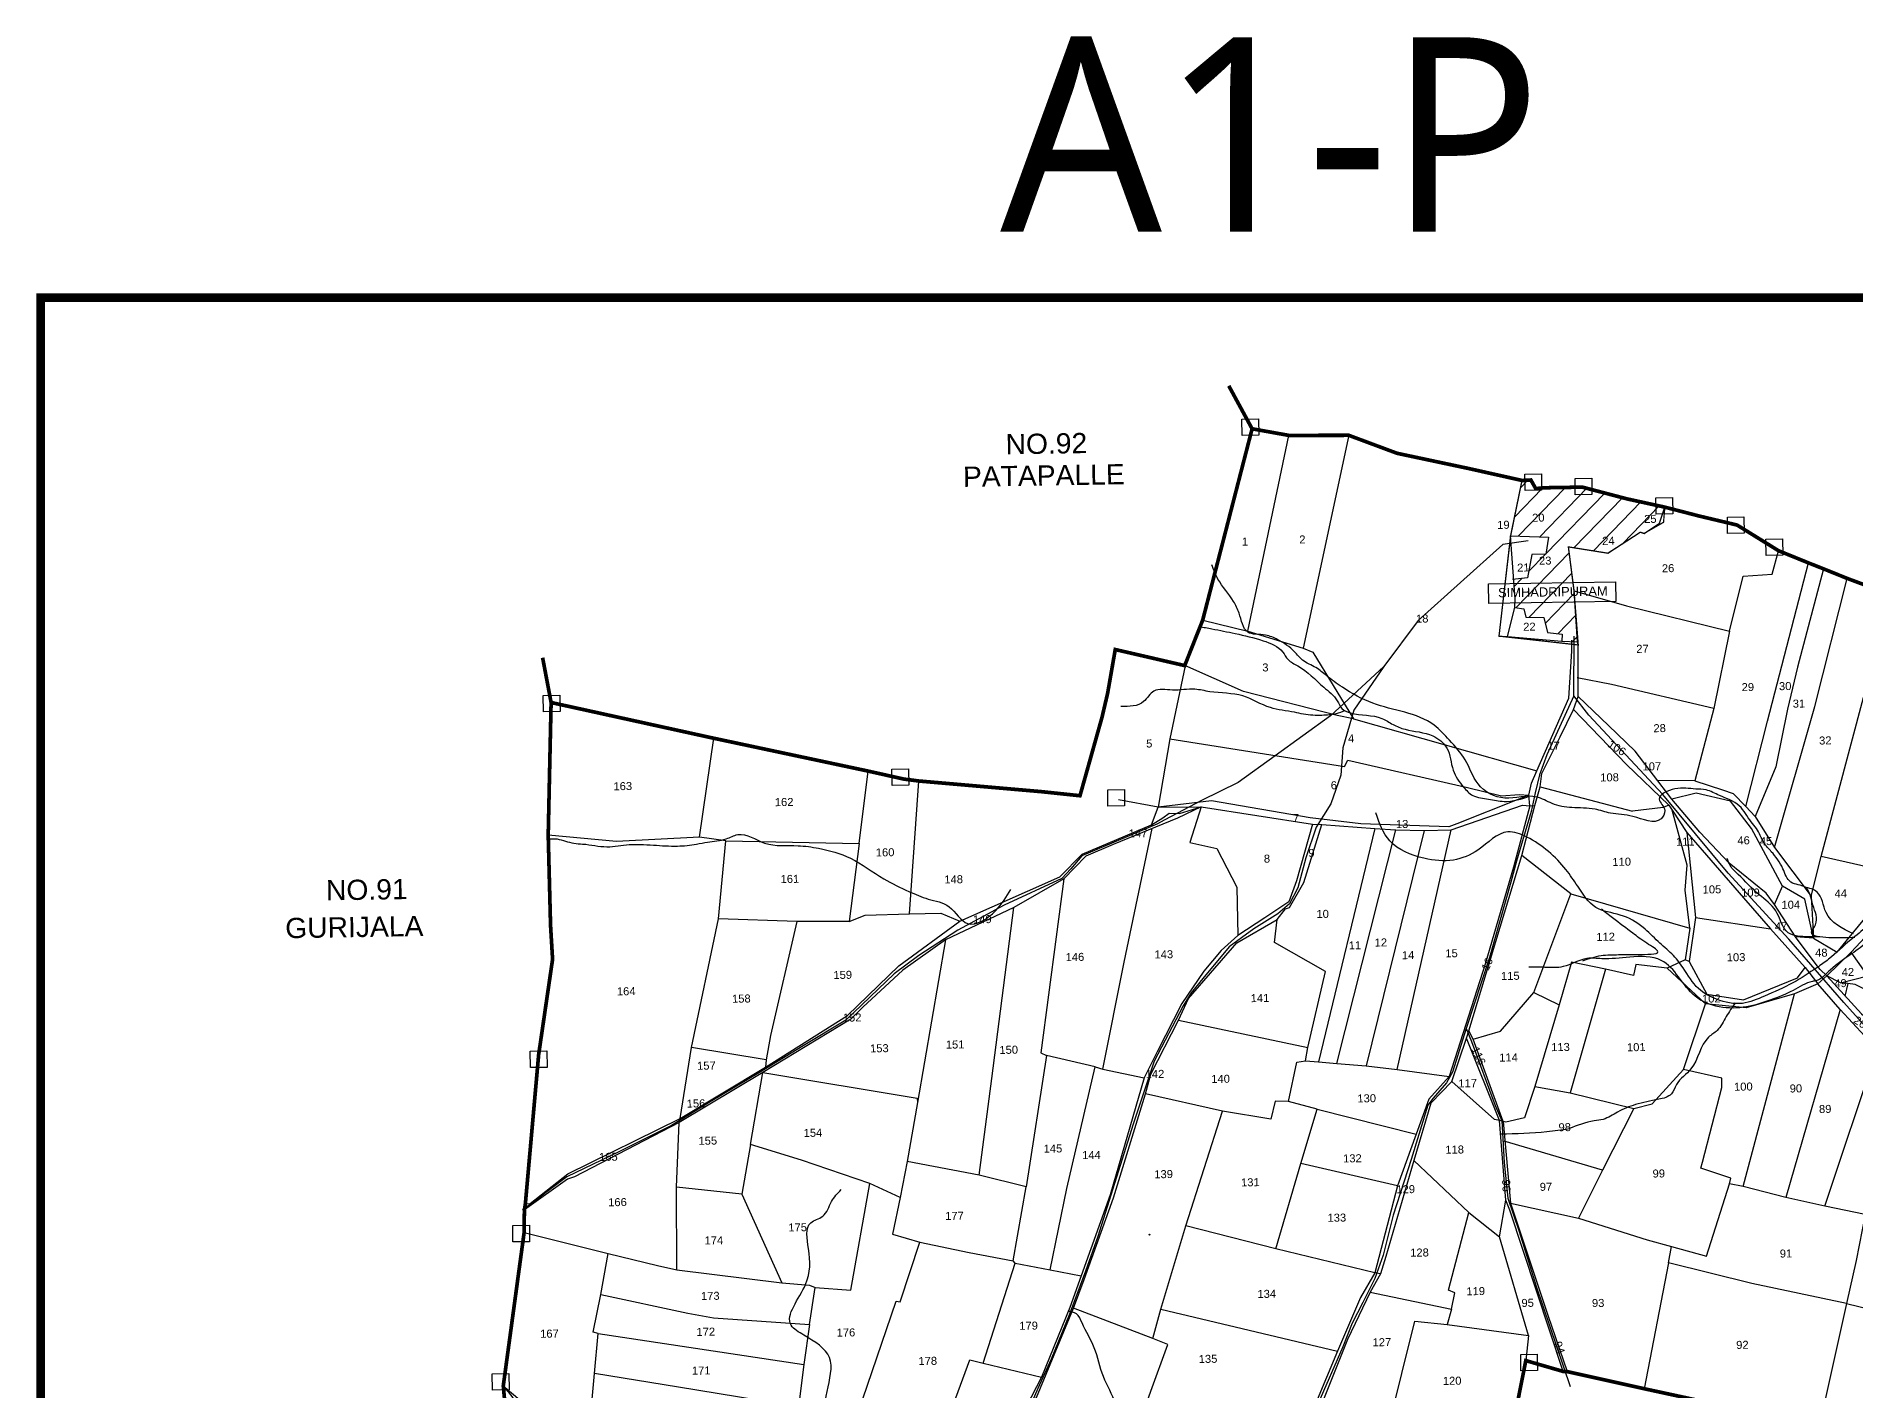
# Model space of a CAD drawing. Header units: inches. Extents: x 188249 to 217206, y 1614560 to 1620670.
# Drawn here: x 188249 to 191204, y 1617718 to 1619918 of the extents above; entities that cross this region are included whole.
import ezdxf
from ezdxf.enums import TextEntityAlignment as Align

# ---------------------------------------------------------------- set-up
doc = ezdxf.new("R2010")
doc.units = ezdxf.units.IN
doc.header["$LTSCALE"] = 15
doc.header["$MEASUREMENT"] = 0
for name, color, linetype in [('BOUNDRY STONES', 240, 'Continuous'), ('CADAS', 1, 'Continuous'), ('PAPER SIZE', 5, 'Continuous'), ('PLOTS', 7, 'Continuous'), ('PLOTS NO', 7, 'Continuous'), ('ROADS', 1, 'Continuous'), ('STREAMS', 4, 'Continuous'), ('TEXT', 1, 'Continuous'), ('VILLAGE BOUNDRY', 5, 'Continuous')]:
    doc.layers.add(name, color=color, linetype=linetype)
doc.styles.get("Standard").update_dxf_attribs({"font": 'arial.ttf'})
doc.styles.add('TMS', font='trebuc.ttf')

# ---------------------------------------------------------------- blocks, each defined once
blk = doc.blocks.new('AQUEDUCT')
blk.add_circle((0, 0), 0.938)

msp = doc.modelspace()

# ---------------------------------------------------------------- hatches: boundary and pattern name
at = {"layer": 'PLOTS'}
h = msp.add_hatch(dxfattribs=at)
h.set_pattern_fill('ANSI31', color=40, scale=8.212801, angle=0.9469)
h.set_pattern_definition([(45.946856, (102889.22, 1532776.922), (-18.740438, 18.1310535), [])])
h.paths.add_polyline_path([(190704.9, 1619103.9), (190700.7, 1619076.5), (190677.7, 1619076.1), (190671, 1619038), (190648.6, 1619035.5), (190650.8, 1619004), (190650.1, 1618990.1), (190664.9, 1618987.5), (190668.1, 1618974.2), (190697.5, 1618973.4), (190703.3, 1618949.5), (190727.3, 1618946.4), (190726.6, 1618935.2), (190752.4, 1618934.2), (190746.6, 1619017.1), (190737.4, 1619088.3), (190801.4, 1619078.1), (190854.2, 1619112.2), (190860.3, 1619110.2), (190885.2, 1619127.1), (190894, 1619152.9), (190832.7, 1619166.3), (190760.1, 1619185.4), (190684.3, 1619183), (190676.4, 1619197), (190661.9, 1619196.3), (190643.4, 1619106.4)])
h.paths.add_polyline_path([(190853.7, 1619120.8), (190887.6, 1619121.4), (190887.2, 1619146.5), (190853.3, 1619146)], flags=24)
h.paths.add_polyline_path([(190785.6, 1619085.7), (190819.4, 1619086.2), (190819, 1619111), (190785.2, 1619110.4)], flags=24)
h.paths.add_polyline_path([(190682.9, 1619053), (190716.9, 1619053.6), (190716.4, 1619078.7), (190682.5, 1619078.2)], flags=24)
h.paths.add_polyline_path([(190647.6, 1619042.2), (190681.3, 1619042.7), (190680.9, 1619067.5), (190647.2, 1619066.9)], flags=25)
h.paths.add_polyline_path([(190671.8, 1619122.8), (190705.7, 1619123.4), (190705.3, 1619148.5), (190671.4, 1619147.9)], flags=24)

# ---------------------------------------------------------------- linework, layer by layer
at = {"layer": 'BOUNDRY STONES'}
for points in [[(190206.9, 1619295.8), (190233.9, 1619296.3), (190234.4, 1619269.7), (190207.3, 1619269.3)], [(190666.4, 1619206.5), (190693.5, 1619206.9), (190693.9, 1619180.4), (190666.9, 1619180)], [(190748.2, 1619199.4), (190775.2, 1619199.8), (190775.6, 1619173.3), (190748.6, 1619172.9)], [(190879.6, 1619168.2), (190906.6, 1619168.7), (190907, 1619142.2), (190880, 1619141.7)], [(190995.6, 1619136.5), (191022.6, 1619136.9), (191023, 1619110.4), (190996, 1619110)], [(191058.2, 1619101), (191085.2, 1619101.4), (191085.6, 1619074.9), (191058.6, 1619074.5)], [(189072, 1618846.9), (189099, 1618847.4), (189099.4, 1618820.8), (189072.4, 1618820.4)], [(189638.5, 1618727.2), (189665.5, 1618727.7), (189665.9, 1618701.1), (189638.9, 1618700.7)], [(189989.1, 1618693.5), (190016.1, 1618694), (190016.5, 1618667.5), (189989.5, 1618667)], [(189051.1, 1618268.9), (189078.2, 1618269.4), (189078.6, 1618242.8), (189051.6, 1618242.4)], [(189022.5, 1617985.7), (189049.6, 1617986.2), (189050, 1617959.6), (189023, 1617959.2)], [(190659.9, 1617776.2), (190686.9, 1617776.6), (190687.3, 1617750.1), (190660.3, 1617749.7)], [(188989.4, 1617744.8), (189016.4, 1617745.3), (189016.9, 1617718.8), (188989.9, 1617718.3)]]:
    msp.add_lwpolyline(points, close=True, dxfattribs=at)
at = {"layer": 'PAPER SIZE', "color": 5, "const_width": 14.1}
msp.add_lwpolyline([(188255.8, 1619493.4), (192765.4, 1619493.4), (192765.4, 1614742.7), (188255.8, 1614742.7)], close=True, dxfattribs=at)
at = {"layer": 'PLOTS'}
for points in [[(190216.7, 1618951.2), (190283.1, 1619269.5)], [(190380.6, 1619269.6), (190306.4, 1618924)], [(190661.9, 1619196.3), (190643.4, 1619106.4), (190624.6, 1618943.4), (190638.5, 1618943), (190726.6, 1618935.2), (190752.4, 1618934.2)], [(190071, 1618665.3), (190140.7, 1618666.1), (190321.8, 1618638.1), (190336.9, 1618637.4), (190422.9, 1618630.9), (190456.8, 1618628.9), (190503.3, 1618627.6), (190547.1, 1618628.8), (190662.6, 1618668.9), (190674.6, 1618667.5), (190682.7, 1618668.1), (190691.5, 1618698.4), (190694.4, 1618720.3), (190723.8, 1618779.9), (190745.6, 1618824.2), (190753.1, 1618845.2), (190753.4, 1618929), (190752.4, 1618934.2), (190746.6, 1619017.1), (190737.4, 1619088.3), (190801.4, 1619078.1), (190854.2, 1619112.2), (190860.3, 1619110.2), (190885.2, 1619127.1), (190894, 1619152.9)], [(190650.1, 1618990.1), (190650.8, 1619004), (190643.4, 1619106.4), (190704.9, 1619103.9), (190700.7, 1619076.5), (190677.7, 1619076.1), (190671, 1619038), (190646.3, 1619035.3)], [(190746.6, 1619017.1), (190831.6, 1618992.8), (190999, 1618951.5), (191021.4, 1619041), (191068.2, 1619043.9), (191078.7, 1619082.1)], [(191025.8, 1618666.5), (191060.8, 1618805.1), (191127.4, 1619062.3)], [(191151.5, 1619052.8), (191109.7, 1618892.7), (191093.2, 1618824.6), (191074.5, 1618731.2), (191040.6, 1618650.4)], [(191072.4, 1618600.1), (191137.5, 1618828.8), (191190.3, 1619037.1)], [(190638.5, 1618943), (190650.1, 1618990.1), (190664.9, 1618987.5), (190668.1, 1618974.2), (190697.5, 1618973.4), (190703.3, 1618949.5), (190727.3, 1618946.4), (190726.6, 1618935.2)], [(190942.9, 1618708.1), (190987.5, 1618693.5), (191004.8, 1618687.7), (191025.8, 1618666.5), (191040.6, 1618650.4), (191072.4, 1618600.1), (191131.6, 1618520.8), (191135.5, 1618452.8), (191173.7, 1618430), (191198.5, 1618459.6), (191275.8, 1618553.4), (191265, 1618558.8), (191148.1, 1618585.1), (191174.4, 1618685.2), (191261.2, 1619010.7)], [(190143.3, 1618969.3), (190216.7, 1618951.2), (190306.4, 1618924), (190322.4, 1618917.4), (190388.2, 1618808.9), (190361.5, 1618814.3), (190209.4, 1618853.5), (190114.1, 1618895.5), (190114.1, 1618895.5), (190114.1, 1618895.5)], [(190388.2, 1618808.9), (190686, 1618724.3), (190737.9, 1618842.7), (190742.9, 1618918.8), (190742.8, 1618936.7)], [(190999, 1618951.5), (190973.5, 1618825.6), (190942.9, 1618708.1), (190882.1, 1618709)], [(190115.1, 1618895.1), (190090.2, 1618776.6), (190071, 1618665.3), (190006.8, 1618677.4)], [(190973.5, 1618825.6), (190807.2, 1618864.7), (190751.7, 1618875.4)], [(191196.7, 1618430), (191156.9, 1618391.3), (191146.2, 1618402), (191139.7, 1618409.7), (191106, 1618454.6), (191071.9, 1618507.6), (191058.8, 1618525.9), (191018.6, 1618558.2), (190998.5, 1618574.7), (190951, 1618625), (190905.2, 1618678.3), (190845.6, 1618756.4), (190802.4, 1618798.2), (190753.1, 1618845.2)], [(190745.6, 1618824.2), (190831.8, 1618734.8), (190900.4, 1618668.8), (190905.9, 1618660.6), (190929.8, 1618624.2), (191022, 1618518.3), (191065.4, 1618467.7), (191121.7, 1618405), (191142.7, 1618378.3), (191156.9, 1618391.3), (191213.6, 1618329.8), (191249.9, 1618299.1), (191261.3, 1618323.9), (191230.4, 1618364.1), (191203.4, 1618377.5), (191191, 1618378.9), (191179.1, 1618380.1), (191156.9, 1618391.3)], [(189326.2, 1618616.5), (189349.3, 1618777.4)], [(190090.2, 1618776.6), (190373.8, 1618731.8), (190379.1, 1618741.7), (190573.3, 1618697.2), (190628.9, 1618684), (190657.3, 1618686.1), (190672.9, 1618685.2), (190677.4, 1618704.3), (190686, 1618724.3)], [(189368.8, 1618610.7), (189585.5, 1618606.4), (189599.9, 1618724.1)], [(189667, 1618492.2), (189682.3, 1618708)], [(190691.5, 1618698.4), (190841.6, 1618659.2)], [(190140.7, 1618666.1), (190102.6, 1618647.8), (189998, 1618605), (189953.4, 1618585.9), (189918, 1618549.1), (189836.8, 1618502.3), (189725.8, 1618449.7), (189656.4, 1618400.7), (189591.2, 1618340.5), (189571.7, 1618321.2), (189429, 1618234.5), (189292.9, 1618153.3), (189122.8, 1618065.2), (189111.3, 1618061.1), (189041.5, 1618011.2)], [(189043.1, 1618021.2), (189050.9, 1618021.5), (189112.3, 1618069.7), (189294.4, 1618159.5), (189433, 1618243), (189566.4, 1618327.2), (189649.8, 1618407.9), (189748.7, 1618480.4), (189911.3, 1618552.4), (189947.7, 1618589), (190060.4, 1618636.9), (190071, 1618665.3)], [(190060.4, 1618636.9), (190078.6, 1618648.2), (190088.6, 1618655.7), (190105.8, 1618655.3), (190140.7, 1618666.1)], [(190674.6, 1618667.5), (190672.9, 1618685.2), (190654.4, 1618677.3), (190556.3, 1618638.4), (190542.9, 1618633.7), (190400.4, 1618638.3), (190317.9, 1618648), (190157.6, 1618675.7), (190071, 1618665.3)], [(190140.7, 1618666.1), (190122.6, 1618608.1), (190166.2, 1618598.5), (190198.8, 1618535.4), (190200.3, 1618456.8)], [(190674.6, 1618667.5), (190648.2, 1618568.2), (190602.1, 1618410.4), (190543.8, 1618227.9), (190510.9, 1618191.1), (190490, 1618134.3), (190459.8, 1618050.3), (190422.9, 1617909.2), (190399.9, 1617868.8), (190362.3, 1617781.8), (190311.5, 1617659.8), (190268.5, 1617500.4), (190205.9, 1617274.1)], [(190672.4, 1617806.9), (190625.2, 1617967.3), (190635.9, 1618027.2), (190625.7, 1618156.5), (190572.1, 1618290.1), (190575.4, 1618302.2), (190661.7, 1618587.1), (190682.7, 1618668.1)], [(190741.4, 1618524.5), (190934.5, 1618468.9), (190926.8, 1618530.5), (190930.1, 1618571.4), (190905.9, 1618660.6)], [(190900.4, 1618668.8), (190891.3, 1618665.2), (190841.6, 1618659.2)], [(191071.9, 1618507.6), (191085, 1618537.3), (191035, 1618631.1), (191000.6, 1618675.3), (190944.9, 1618688.3), (190905.2, 1618678.3)], [(190321.8, 1618638.1), (190295.5, 1618545.7), (190283.1, 1618511.7), (190244.2, 1618485.7), (190200.3, 1618456.8), (190173.1, 1618432.6), (190145.1, 1618399.2), (190109.7, 1618346.8), (190069.3, 1618268.1), (190048.1, 1618226), (189993.2, 1618035.5), (189945.7, 1617903.9), (189927.4, 1617852.7), (189881.5, 1617739.3), (189856.8, 1617691.5)], [(189981, 1618240.1), (190015.8, 1618413.8), (190061.1, 1618630.7)], [(190548, 1618220), (190513.8, 1618184.5), (190486.2, 1618091.3), (190440.9, 1617935.3), (190432.2, 1617907.4), (190422.9, 1617909.2), (190261.9, 1617947.7), (190115.8, 1617985.5), (190175.5, 1618171.5), (190050.4, 1618199.9), (190059, 1618231.8), (190104.2, 1618319.3), (190120.5, 1618354.9), (190198.6, 1618445.2), (190264.2, 1618483.1), (190278.1, 1618500.4), (190284.3, 1618502.3), (190307.5, 1618543), (190336.9, 1618637.4)], [(190422.9, 1618630.9), (190331.7, 1618252)], [(189289.3, 1617913.7), (189288.5, 1618048.3), (189292.9, 1618153.3), (189294.4, 1618159.5), (189312.7, 1618275.1), (189356.9, 1618483.9), (189368.8, 1618610.7), (189326.2, 1618616.5), (189191.3, 1618609.7), (189080.2, 1618620.2)], [(189585.5, 1618606.4), (189568.9, 1618479.5), (189484, 1618479.9), (189356.9, 1618483.9)], [(190361.3, 1618248.9), (190456.8, 1618628.9)], [(190503.3, 1618627.6), (190409.1, 1618245)], [(190459.1, 1618239.1), (190547.1, 1618628.8)], [(190929.8, 1618624.2), (190943.6, 1618486.2), (190933.8, 1618414.7), (190927, 1618417.5), (190898, 1618403.8)], [(190681.1, 1618364.3), (190741.4, 1618524.5), (190661.7, 1618587.1)], [(191131.6, 1618520.8), (191148.1, 1618585.1)], [(189918, 1618549.1), (189880.5, 1618266.4), (189889.5, 1618261.8), (189856.7, 1618048.5)], [(191275.4, 1618318.3), (191196.7, 1618430), (191301, 1618542)], [(191135.5, 1618452.8), (191121.2, 1618516), (191085, 1618537.3)], [(189568.9, 1618479.5), (189594.8, 1618489.9), (189667, 1618492.2), (189718, 1618493.4), (189748.7, 1618480.4)], [(189780.5, 1618067.6), (189800.7, 1618224.9), (189836.8, 1618502.3)], [(190282.7, 1618187.4), (190296.1, 1618251.2), (190310.4, 1618253.2), (190314, 1618275.3), (190342.7, 1618398.4), (190260, 1618445.9), (190264.2, 1618483.1)], [(190943.6, 1618486.2), (191065.4, 1618467.7)], [(189484, 1618479.9), (189441.5, 1618294.8), (189434.5, 1618254.8), (189433, 1618243)], [(190934.5, 1618468.9), (190927, 1618417.5)], [(191135.5, 1618452.8), (191106, 1618454.6)], [(189725.8, 1618449.7), (189679.8, 1618185.9)], [(191238.8, 1618271.6), (191179, 1618336.7), (191142.7, 1618378.3), (191104.6, 1618362.3), (191026.1, 1618339.3), (190992.8, 1618342.6), (190959.9, 1618346), (190898, 1618403.8), (190846.8, 1618409.9), (190842.9, 1618392), (190797.8, 1618402.5), (190742.3, 1618413.6), (190722.2, 1618344.1), (190682.6, 1618211.6), (190666, 1618160.8), (190636, 1618154), (190631.4, 1618154.9), (190582.8, 1618288.5), (190575.4, 1618302.2)], [(190797.8, 1618402.5), (190740.2, 1618201.6)], [(190933.8, 1618414.7), (190962.5, 1618361.9), (191021.9, 1618352.6), (191109.3, 1618388.2), (191121.7, 1618405)], [(190582.8, 1618288.5), (190627.2, 1618301.7), (190681.1, 1618364.3), (190722.2, 1618344.1)], [(191179.1, 1618380.1), (191223.6, 1618391.5)], [(191191, 1618378.9), (191186.4, 1618358.7)], [(190643.3, 1618022.1), (190753.8, 1617997.6), (190865.3, 1617962.4), (190904.9, 1617951.9), (190961.7, 1617935.8), (190998.9, 1618053.3), (191001.1, 1618063), (190952.4, 1618078.9), (190955.4, 1618088.5), (190986.8, 1618209.8), (190986.6, 1618225.2), (190924.6, 1618239.1), (190959.9, 1618346)], [(191021.1, 1618049.2), (191104.6, 1618362.3)], [(191179, 1618336.7), (191090.8, 1618031.2)], [(190104.2, 1618319.3), (190314, 1618275.3)], [(190631.4, 1618154.9), (190625.7, 1618156.5), (190617.2, 1618158.1), (190548, 1618220), (190572.1, 1618290.1)], [(191154, 1618017.4), (191238.8, 1618271.6), (191249.9, 1618299.1)], [(189434.5, 1618254.8), (189312.7, 1618275.1)], [(189895.4, 1617913.9), (189922.8, 1618045.8), (189968.4, 1618243.7), (189889.5, 1618261.8)], [(190310.4, 1618253.2), (190331.7, 1618252), (190361.3, 1618248.9), (190409.1, 1618245), (190459.1, 1618239.1), (190543.8, 1618227.9)], [(189041.1, 1617974.6), (189177.6, 1617940.5), (189257.8, 1617921), (189289.3, 1617913.7), (189459.5, 1617892.8), (189504.4, 1617889.2), (189514.1, 1617885.3), (189571.8, 1617880.6), (189602.8, 1618054.3), (189491.4, 1618091.8), (189408.6, 1618117.7), (189429, 1618234.5), (189679.7, 1618192.8), (189679.8, 1618185.9), (189663.1, 1618090.1), (189651.7, 1618031.6), (189602.8, 1618054.3)], [(189968.4, 1618243.7), (189981, 1618240.1), (190048.1, 1618226)], [(190682.6, 1618211.6), (190740.2, 1618201.6), (190843.9, 1618175.8), (190873.5, 1618183.4), (190924.6, 1618239.1)], [(189555.8, 1617204.6), (189660.4, 1617193.2), (189722, 1617264.9), (189799.4, 1617293), (189821.1, 1617394.5), (189803, 1617445.9), (189798.8, 1617579.5), (189809.3, 1617594.2), (189849.6, 1617671.9), (189858.4, 1617684.2), (189873.3, 1617706.4), (189933.5, 1617851.4), (189950.9, 1617898.4), (189998.2, 1618030.7), (190050.4, 1618199.9)], [(190261.9, 1617947.7), (190302.9, 1618086.7), (190329.2, 1618174.7), (190282.7, 1618187.4), (190261, 1618187.8), (190254.2, 1618158.5), (190175.5, 1618171.5)], [(190329.2, 1618174.7), (190490, 1618134.3)], [(190843.9, 1618175.8), (190792.6, 1618075.6), (190753.8, 1617997.6)], [(190631.4, 1618154.9), (190643.3, 1618022.1), (190703.9, 1617840.3), (190735.1, 1617748.6)], [(189408.6, 1618117.7), (189394.5, 1618037), (189459.5, 1617892.8)], [(190792.6, 1618075.6), (190633.1, 1618123.1)], [(189651.7, 1618031.6), (189639.7, 1617971.8), (189684.1, 1617958.9), (189764.2, 1617942.1), (189835.6, 1617928.3), (189856.7, 1618048.5), (189780.5, 1618067.6), (189663.1, 1618090.1)], [(190459.8, 1618050.3), (190302.9, 1618086.7)], [(190547.5, 1617850.2), (190552.7, 1617876.3), (190542.6, 1617881), (190575.9, 1618007.2), (190486.2, 1618091.3)], [(189394.5, 1618037), (189288.5, 1618048.3)], [(191219.5, 1618003.5), (191154, 1618017.4), (191090.8, 1618031.2), (191021.1, 1618049.2), (190998.9, 1618053.3)], [(190728.8, 1617748.8), (190642, 1618011), (190635.9, 1618027.2)], [(191550.2, 1617905.5), (191391.6, 1617953.2), (191395.6, 1617986.2), (191328.7, 1618003.9), (191244.6, 1618016.5), (191219.5, 1618003.5), (191205, 1617929), (191189, 1617859), (191144.7, 1617659.3)], [(190062.2, 1617802.5), (190075.5, 1617850.2), (190115.8, 1617985.5)], [(190575.9, 1618007.2), (190625.2, 1617967.3)], [(189560, 1617612), (189645.6, 1617863.2), (189652, 1617861.6), (189684.1, 1617958.9)], [(191189, 1617859), (191035.4, 1617891.6), (190899.8, 1617925.1), (190904.9, 1617951.9)], [(189061.4, 1617679.7), (189149.3, 1617679.8), (189155.4, 1617745.5), (189161.5, 1617810.4), (189153.3, 1617812.7), (189165.7, 1617873.9), (189177.6, 1617940.5)], [(189786.6, 1617762.2), (189838.8, 1617924.7), (189835.6, 1617928.3)], [(189838.8, 1617924.7), (189895.4, 1617913.9), (189945.7, 1617903.9)], [(190899.8, 1617925.1), (190860.5, 1617720.7)], [(190432.2, 1617907.4), (190415.3, 1617877.7), (190378.5, 1617800.6), (190321, 1617657.3), (190259, 1617443.9), (190208.7, 1617256.7), (190182.2, 1617141.6)], [(189165.7, 1617873.9), (189306.9, 1617843.6), (189348.5, 1617835.7), (189504.7, 1617825.3), (189514.1, 1617885.3)], [(190415.3, 1617877.7), (190547.5, 1617850.2), (190540.2, 1617825.2)], [(190022.8, 1617614.1), (190059.3, 1617716.9), (190086.5, 1617792.6), (190062.2, 1617802.5), (189933.5, 1617851.4)], [(190075.5, 1617850.2), (190362.3, 1617781.8)], [(191189, 1617859), (191324.8, 1617826), (191488.3, 1617786)], [(189504.7, 1617825.3), (189495.2, 1617760.2), (189486.7, 1617691.5), (189292.1, 1617723.2), (189155.4, 1617745.5)], [(189161.5, 1617810.4), (189495.2, 1617760.2)], [(190445.5, 1617660.3), (190487.8, 1617830.2), (190540.2, 1617825.2), (190672.4, 1617806.9), (190668.2, 1617766.4)], [(189695.4, 1617605.6), (189742.5, 1617706), (189765, 1617767.7), (189786.6, 1617762.2), (189881.5, 1617739.3)], [(189007.2, 1617725.3), (189061.4, 1617679.7), (189152.6, 1617596.9), (189154.9, 1617590.8), (189248.9, 1617551.7), (189288.6, 1617505.3), (189337.5, 1617442.2), (189391.6, 1617382.8), (189435.7, 1617342), (189498.5, 1617314.2), (189526.1, 1617280.5), (189554.6, 1617212.4)]]:
    msp.add_lwpolyline(points, dxfattribs=at)
at = {"layer": 'PLOTS', "color": 40, "const_width": 2.05}
msp.add_lwpolyline([(190661.9, 1619196.3), (190643.4, 1619106.4), (190624.6, 1618943.4), (190753.4, 1618929), (190746.6, 1619017.1), (190737.4, 1619088.3), (190801.4, 1619078.1), (190854.2, 1619112.2), (190860.3, 1619110.2), (190891.9, 1619128.3), (190894, 1619152.9), (190760.1, 1619185.4), (190684.3, 1619183), (190676.4, 1619197), (190661.9, 1619196.3)], dxfattribs=at)
at = {"layer": 'PLOTS', "color": 40}
msp.add_lwpolyline([(190607.6, 1619028.1), (190814, 1619031.5), (190814.5, 1618999.7), (190608.2, 1618996.3)], close=True, dxfattribs=at)
at = {"layer": 'ROADS'}
for points in [[(190672, 1619098), (190630.7, 1619092.3), (190493.4, 1618968.9), (190437.3, 1618893.8), (190350.7, 1618814), (190261.2, 1618749.1), (190200.8, 1618705.3), (190141.5, 1618676.4), (190082, 1618644.9), (190068.9, 1618638.1), (189947, 1618586.4), (189928.9, 1618565.3), (189914.7, 1618549.8), (189821.1, 1618506.4), (189745.5, 1618465.9), (189682.1, 1618424.4), (189642.4, 1618394.8), (189563.9, 1618319.7), (189494.3, 1618277.6), (189423.6, 1618234.3), (189343.4, 1618186.9), (189280.7, 1618148.6), (189194.9, 1618105.6), (189110.6, 1618064.8), (189038.4, 1618011)], [(191801.3, 1617578.9), (191593.3, 1617868.1), (191420.3, 1618082.4), (191324.8, 1618192), (191185, 1618347.9), (191095.2, 1618451.1), (190996.8, 1618558.2), (190891, 1618686), (190770.5, 1618815.1), (190746.2, 1618846.5), (190746.8, 1618943.3)], [(190437.3, 1618893.8), (190389, 1618823.3), (190371, 1618762), (190367.9, 1618717.4), (190351.6, 1618670.7), (190327.7, 1618633), (190311, 1618583.1), (190297.9, 1618534.4), (190284.2, 1618508.2), (190265.3, 1618492), (190226.6, 1618468.1), (190186.3, 1618438.4), (190143.5, 1618387.1), (190124.7, 1618364.1), (190111.5, 1618342.6), (190064.6, 1618252.8), (190030.4, 1618150.6), (189972.9, 1617968.1), (189953.2, 1617911.9), (189926.9, 1617842), (189897.4, 1617768.5), (189875.4, 1617721.1), (189866.3, 1617699.9)], [(190746.2, 1618846.5), (190702.4, 1618750.5), (190690.6, 1618717.8), (190683.6, 1618688.7), (190677.1, 1618658.3), (190653.1, 1618577.7), (190644, 1618543.4), (190609.3, 1618421.3), (190571.1, 1618306.1), (190579.7, 1618284.9), (190618.4, 1618180.6), (190629.3, 1618156), (190633.2, 1618088.3), (190639, 1618030.3), (190657.2, 1617976.3), (190685.2, 1617887.1), (190740.2, 1617724.1)], [(190571.1, 1618306.1), (190549.1, 1618234.9), (190539.3, 1618217.5), (190517.6, 1618192.7), (190509.3, 1618181.6), (190481.7, 1618093.1), (190452.6, 1618002.9), (190436.5, 1617937.9), (190423.1, 1617899.8), (190403.6, 1617860.9), (190386.1, 1617827), (190370.8, 1617788.6), (190330.4, 1617695.6), (190312.8, 1617649.4), (190287.5, 1617558.1), (190244.4, 1617402.2), (190205.1, 1617252.1), (190180.5, 1617141.6)]]:
    msp.add_lwpolyline(points, dxfattribs=at)
at = {"layer": 'STREAMS'}
for points in [[(191202.8, 1618453.9), (191160.6, 1618453.4), (191132.3, 1618462.4), (191138.7, 1618474.6), (191134.5, 1618506.8), (191122.1, 1618535.4), (191098.9, 1618543.7), (191085.7, 1618565.5), (191067, 1618593.1), (191055.1, 1618607.5), (191042.9, 1618631), (191034.4, 1618641.6), (191015, 1618667.8), (190982.7, 1618684.5), (190961.2, 1618693.4), (190944.2, 1618695), (190910.5, 1618695.2), (190885, 1618678.5), (190893.8, 1618660), (190887.8, 1618646.6), (190842.2, 1618650.4), (190805.7, 1618655.8), (190780.6, 1618662.2), (190743, 1618664.7), (190710.8, 1618671.5), (190685.9, 1618682), (190633.9, 1618680.2), (190590.6, 1618703.2), (190569.8, 1618742.2), (190544, 1618774.3), (190519.1, 1618798.6), (190419.5, 1618834.4), (190370.2, 1618860.4), (190344.2, 1618879.3), (190327.3, 1618892.2), (190305.4, 1618904.3), (190292.4, 1618918), (190265.2, 1618937.5), (190245.3, 1618945), (190216.5, 1618949.9), (190202.4, 1618980.7), (190193.6, 1618999.6), (190168.1, 1619036.1), (190158.4, 1619059.2)], [(190137.8, 1618959), (190158.3, 1618955.2), (190196.1, 1618947.6), (190241.5, 1618935.9), (190273.4, 1618917.5), (190281.9, 1618905.5), (190297.9, 1618895.1), (190339.9, 1618860.5), (190362, 1618838.3), (190369.6, 1618825.6), (190383.4, 1618818.5), (190434.5, 1618809.6), (190452.5, 1618799.8), (190472.1, 1618792), (190517, 1618781.4), (190539.9, 1618761.6), (190550.2, 1618725.5), (190567, 1618698.2), (190582, 1618684.5), (190607.8, 1618678.7), (190632.8, 1618674.8), (190675.4, 1618683.7)], [(190374.3, 1618822.2), (190360, 1618817.3), (190337.1, 1618814.6), (190307.1, 1618816.4), (190292.3, 1618819.6), (190253.2, 1618827.2), (190208.6, 1618846.2), (190154.8, 1618853.1), (190130.6, 1618857), (190094.1, 1618855.6), (190063.8, 1618854), (190047.4, 1618837), (190010.5, 1618829)], [(191755.4, 1618774.7), (191754.6, 1618757.6), (191760.9, 1618756.2), (191757.9, 1618734.1), (191756.6, 1618682.6), (191767.9, 1618650), (191787.4, 1618622.7), (191825.8, 1618604.6), (191854.1, 1618565.8), (191877.3, 1618519.6), (191888.3, 1618484.3), (191876.9, 1618476.7), (191827.5, 1618503.8), (191748.1, 1618540.9), (191692.4, 1618564.7), (191663.6, 1618567.9), (191633.6, 1618572.3), (191591.6, 1618584.6), (191561.1, 1618600.9), (191496.3, 1618605.8), (191426.2, 1618600.6), (191384.8, 1618598.8), (191313, 1618581.5), (191275.5, 1618545.8), (191255.4, 1618519.8), (191257, 1618511.2), (191240.7, 1618500.8), (191220.6, 1618472.6), (191196.2, 1618450.2), (191160, 1618418.3), (191141, 1618404.7), (191102.1, 1618380.2), (191055.8, 1618358.5), (191020, 1618346.7), (190978.2, 1618353.5), (190948.7, 1618370.7), (190923.8, 1618404.3), (190905.4, 1618427), (190883, 1618447.2), (190858.8, 1618470.1), (190821.7, 1618490.3), (190782.1, 1618502.6), (190752.5, 1618537), (190733.4, 1618564), (190669.7, 1618616.9), (190639, 1618625.4), (190590.5, 1618595.9), (190550.6, 1618579.6), (190502.7, 1618582.4), (190447.2, 1618610.8), (190424.3, 1618656.5)], [(189080.1, 1618614), (189094.5, 1618613.8), (189121.9, 1618606.8), (189136.1, 1618605.6), (189175.6, 1618601.2), (189211.7, 1618604.7), (189229.8, 1618605), (189251.3, 1618603.9), (189290.1, 1618602.3), (189321.1, 1618605.4), (189339.1, 1618608.7), (189369.4, 1618614), (189388.1, 1618620.9), (189431.7, 1618607.2), (189486, 1618602.9), (189519.4, 1618598.7), (189571, 1618582.6), (189625.2, 1618549.1), (189666.2, 1618528.4), (189697.4, 1618516.3), (189731.3, 1618503.6), (189761.3, 1618476.4), (189806.8, 1618497.1), (189831.4, 1618531.8)], [(192109.9, 1617765.1), (192139, 1617793.7), (192178.2, 1617810.7), (192207.2, 1617833.9), (192240.2, 1617854.8), (192280.9, 1617887.6), (192299.4, 1617895.7), (192298.4, 1617903), (192146.4, 1617919.2), (192060.5, 1617920.2), (192013.2, 1617939.6), (191974.4, 1617956.9), (191919.2, 1617956.7), (191882.1, 1617971.2), (191826.8, 1617983.1), (191768.3, 1617948.1), (191755.3, 1617932.5), (191760.4, 1617952.9), (191792, 1617974.9), (191854.1, 1617992.8), (191913.3, 1617968.2), (191966.1, 1617968.1), (192003, 1617969.9), (192030.9, 1617959.3), (192045.9, 1617936.3), (192107.3, 1617935.6), (192159.2, 1617930.3), (192210.8, 1617927.4), (192256.2, 1617932.9), (192283.6, 1617934.5), (192272.3, 1617990.2), (192260.8, 1618031.5), (192265.7, 1618130), (192217.4, 1618225.5), (192176.9, 1618259.9), (192125.4, 1618301.4), (192091.7, 1618325.1), (192014.5, 1618342.6), (191980.8, 1618364.4), (191956.5, 1618368.9), (191925.1, 1618329), (191898.5, 1618289.9), (191859.9, 1618248.7), (191830, 1618222.8), (191798.3, 1618198.7), (191769.7, 1618171.6), (191733.8, 1618148.6), (191645.8, 1618124.2), (191577.4, 1618114.8), (191560.4, 1618111.1), (191565.9, 1618123.3), (191602.6, 1618126.2), (191659.8, 1618151.4), (191719.6, 1618161.1), (191767.1, 1618178.9), (191800.6, 1618218.2), (191823.3, 1618241.3), (191864.9, 1618277.7), (191904.9, 1618335.2), (191931, 1618365.2), (191927.7, 1618379.9), (191891.8, 1618416.6), (191856.6, 1618455.9), (191806.7, 1618496.3), (191719.6, 1618530.5), (191680.9, 1618552.3), (191647.7, 1618562.4), (191589.1, 1618572.1), (191558.2, 1618583.3), (191484.6, 1618587), (191426.3, 1618580), (191382.6, 1618584.9), (191341.7, 1618571.4), (191309.6, 1618559.1), (191288.8, 1618536), (191271.8, 1618505.8), (191246.1, 1618477.3), (191223.9, 1618448.5), (191197.3, 1618427.2), (191162.8, 1618400.9), (191139.2, 1618383.5), (191133.8, 1618382.4), (191102.2, 1618367.5), (191066, 1618352.5), (191026.8, 1618341.2), (190943.1, 1618358.4), (190888.3, 1618416.6), (190837, 1618421.9), (190791.6, 1618419.2), (190767.4, 1618419.6), (190728.9, 1618406.4), (190699, 1618405.2), (190673.2, 1618405.5)], [(191150.4, 1618454.5), (191127.1, 1618454.9), (191094.3, 1618461.5), (191074.1, 1618497.2), (191047.5, 1618523.2), (191013, 1618556.3), (191000.3, 1618570.5), (190995.2, 1618582.2)], [(191200.3, 1618459.7), (191155.9, 1618494.5), (191141.6, 1618527.5), (191120.4, 1618535.8)], [(190760.7, 1618416.1), (190790.5, 1618424.4), (190818.8, 1618425.9), (190849.6, 1618426.4), (190882.8, 1618430.6), (190864.7, 1618444.4), (190842.1, 1618460.8), (190809, 1618485.6), (190790.9, 1618499.8)], [(191008.3, 1618347.6), (190993.7, 1618325.2), (190978.8, 1618302.7), (190965.2, 1618291.8), (190936.5, 1618240.4), (190912.8, 1618214.7), (190904.6, 1618199.6), (190884, 1618190.9), (190846.2, 1618182.2), (190817.3, 1618170.2), (190793.8, 1618158.3), (190779.2, 1618155.8), (190738.4, 1618143.3)], [(190627.4, 1618134.8), (190702.4, 1618138.4), (190738.4, 1618143.3)], [(190607.7, 1616774.6), (190578.3, 1616803.6), (190518.5, 1616853.9), (190478.7, 1616890.9), (190399.2, 1616934.8), (190292, 1616981.1), (190241.3, 1617003.1), (190225.9, 1617042), (190206.7, 1617067.6), (190185, 1617115), (190122.7, 1617161.4), (190102.4, 1617189.5), (190032.5, 1617203.1), (189975.9, 1617216.3), (189900.5, 1617245.2), (189859.9, 1617269.4), (189818.9, 1617289.1), (189808.8, 1617287.3), (189775.4, 1617270.2), (189750.1, 1617264.4), (189719.7, 1617260.5), (189709.6, 1617326.2), (189686.7, 1617389.5), (189675.9, 1617418.5), (189664.1, 1617441.6), (189662.2, 1617472.2), (189660.4, 1617487.8), (189611, 1617525.2), (189571.1, 1617562.9), (189562, 1617588.2), (189543.7, 1617610.9), (189533.3, 1617716), (189537, 1617771.2), (189495.5, 1617807.8), (189474.9, 1617823.7), (189498.3, 1617890.2), (189502.9, 1617948.5), (189506.8, 1617990.4), (189526.1, 1618000.9), (189540.5, 1618024.6), (189556, 1618044.2)], [(190056.1, 1617218.1), (190080.3, 1617274.5), (190096.4, 1617323.7), (190112.4, 1617380.6), (190105.2, 1617425.3), (190091.1, 1617466.5), (190064.2, 1617502.8), (190054.7, 1617546.7), (190037.2, 1617618.2), (190010.3, 1617660.9), (190001.5, 1617696.3), (189982.1, 1617740.3), (189967.3, 1617787.3), (189947.3, 1617827.5), (189938.3, 1617842.5), (189924.3, 1617846.4)], [(189007.2, 1617725.3), (189039.6, 1617687.5), (189096.1, 1617639.4), (189141.8, 1617595.9), (189173.1, 1617576.6), (189235.3, 1617546.3), (189257.1, 1617534.1), (189269.2, 1617517.2), (189282, 1617496.6), (189308.4, 1617472.6), (189325.7, 1617447), (189337.5, 1617442.2), (189355.3, 1617410.1), (189380.6, 1617381.9), (189407.6, 1617362), (189432.3, 1617333.3), (189452.5, 1617319.8), (189482.1, 1617307.2), (189532.3, 1617309.9), (189579.9, 1617319.7), (189640.7, 1617309.7), (189675.8, 1617292.1), (189695, 1617287.6), (189688.1, 1617343.1), (189669.4, 1617377.8), (189654.4, 1617431.6), (189653.5, 1617446.7), (189663.4, 1617461.9)]]:
    msp.add_spline(points, degree=3, dxfattribs=at)
at = {"layer": 'VILLAGE BOUNDRY', "const_width": 6}
for points in [[(190185.7, 1619350), (190223.6, 1619280.2), (190283.1, 1619269.5), (190380.6, 1619269.6), (190459, 1619240.4), (190574.3, 1619215.9), (190661.9, 1619196.3), (190676.4, 1619197), (190684.3, 1619183), (190697.7, 1619184.4), (190760.1, 1619185.4), (190832.7, 1619166.3), (190894, 1619152.9), (190949.3, 1619138.6), (191011.4, 1619123.8), (191078.7, 1619082.1), (191127.4, 1619062.3), (191151.5, 1619052.8), (191190.3, 1619037.1), (191261.2, 1619010.7)], [(189011.4, 1617680.8), (189007.2, 1617725.3), (189041.1, 1617974.6), (189041.5, 1618011.2), (189043.1, 1618021.2), (189064.7, 1618263.6), (189087.3, 1618418.3), (189084, 1618473.4), (189080.2, 1618620.2), (189084.9, 1618835.5), (189071.1, 1618908.3), (189084.9, 1618835.5), (189349.3, 1618777.4), (189599.9, 1618724.1), (189657.9, 1618711.1), (189682.3, 1618708), (189881.2, 1618690.7), (189944, 1618684.1), (189979.8, 1618811.6), (189988.9, 1618850.5), (190001.3, 1618921.6), (190114.1, 1618895.5), (190143.3, 1618969.3), (190223.6, 1619280.2)], [(191286.5, 1617635), (191144.7, 1617659.3), (190860.5, 1617720.7), (190735.1, 1617748.6), (190728.8, 1617748.8), (190668.2, 1617766.4), (190638.8, 1617618.4), (190591.6, 1617365.4), (190518.8, 1617300.5), (190489.3, 1617172.6), (190479, 1617147.5), (190448, 1617054.3), (190439.3, 1617038.1), (190417.9, 1616955.2), (190533.8, 1616892.4), (190620.5, 1616851.3), (190584.4, 1616717.5), (190553.3, 1616613.3), (190508.3, 1616482.9), (190481.3, 1616398.3)]]:
    msp.add_lwpolyline(points, dxfattribs=at)

# ---------------------------------------------------------------- block references
at = {"xscale": 0.7, "yscale": 0.7, "zscale": 0.7, "rotation": 45.9517248697808}
msp.add_blockref('AQUEDUCT', (190057, 1617971, 28), dxfattribs=at)

# ---------------------------------------------------------------- texts
at = {"layer": 'CADAS', "color": 2, "style": 'TMS'}
msp.add_text('A1-P', height=315.69, dxfattribs=at).set_placement((189814.5, 1619600.7))
at = {"layer": 'PLOTS NO'}
for s, rotation, p in [('20', 0.9469, (190688.5, 1619135.8)), ('25', 0.9469, (190870.5, 1619133.8)), ('1', 0.9469, (190212, 1619096.9)), ('2', 0.9469, (190305.3, 1619100.4)), ('19', 0.9469, (190631.8, 1619124.2)), ('24', 0.9469, (190802.3, 1619098.3)), ('21', 0.9469, (190664.2, 1619054.8)), ('23', 0.9469, (190699.7, 1619066)), ('26', 0.9469, (190899.3, 1619053.7)), ('18', 0.9469, (190499.9, 1618971.9)), ('22', 0.9469, (190674, 1618958.7)), ('27', 0.9469, (190857.7, 1618922.8)), ('3', 0.9469, (190245.2, 1618892.5)), ('29', 0.9469, (191028.9, 1618860.6)), ('30', 0.9469, (191089.5, 1618862.2)), ('31', 0.9469, (191111.9, 1618833.8)), ('4', 0.9469, (190384.5, 1618777.3)), ('28', 0.9469, (190885.6, 1618793.9)), ('32', 0.9469, (191154.7, 1618773.9)), ('5', 0.9469, (190056.5, 1618768.9)), ('17', 0.9469, (190713.4, 1618765.3)), ('106', 327.3596, (190816.2, 1618761.8)), ('108', 0.9469, (190804.2, 1618713.9)), ('107', 0.9469, (190872.9, 1618731.8)), ('163', 0.9469, (189201.3, 1618699.7)), ('6', 0.9469, (190356.4, 1618701.1)), ('162', 0.9469, (189463.4, 1618673.8)), ('7', 0.9469, (190294.9, 1618647.7)), ('13', 0.9469, (190467.3, 1618638.1)), ('147', 0.9469, (190038.3, 1618623)), ('111', 0.9469, (190927.2, 1618609.4)), ('46', 0.9469, (191021.9, 1618611.6)), ('45', 0.9469, (191058.3, 1618610.3)), ('160', 0.9469, (189627.4, 1618592.1)), ('8', 0.9469, (190247.7, 1618581.9)), ('9', 0.9469, (190320.1, 1618591.1)), ('110', 0.9469, (190823.9, 1618576.8)), ('161', 0.9469, (189472.8, 1618548.9)), ('148', 0.9469, (189738.8, 1618548.3)), ('105', 0.9469, (190970.5, 1618531.9)), ('109', 0.9469, (191033.1, 1618526.7)), ('104', 0.9469, (191098.6, 1618507)), ('44', 0.9469, (191179.8, 1618525.2)), ('149', 0.9469, (189785.4, 1618483.4)), ('10', 0.9469, (190338.2, 1618492.1)), ('112', 0.9469, (190797.8, 1618454.9)), ('47', 0.9469, (191082.8, 1618471.9)), ('146', 0.9469, (189935.8, 1618422.1)), ('143', 0.9469, (190080.1, 1618426.4)), ('11', 0.9469, (190390.6, 1618441.1)), ('12', 0.9469, (190432.7, 1618445.7)), ('14', 0.9469, (190477, 1618425.1)), ('15', 0.9469, (190547.5, 1618428.1)), ('103', 0.9469, (191009.7, 1618421.7)), ('48', 0.9469, (191148.2, 1618429)), ('159', 0.9469, (189558.6, 1618393)), ('16', 66.5905, (190605.4, 1618410.6)), ('115', 0.9469, (190643, 1618391.4)), ('42', 0.9469, (191191.3, 1618397.7)), ('164', 0.9469, (189206.9, 1618366.4)), ('49', 0.9469, (191179.4, 1618379.6)), ('158', 0.9469, (189393.9, 1618354.5)), ('141', 0.9469, (190236.4, 1618355.4)), ('102', 0.9469, (190969.5, 1618354.6)), ('152', 0.9469, (189573.9, 1618323.7)), ('260', 327.1739, (191215.5, 1618313.4)), ('153', 0.9469, (189618.1, 1618273.8)), ('151', 0.9469, (189741.2, 1618279.9)), ('150', 0.9469, (189828.2, 1618271.3)), ('116', 294.7112, (190591.6, 1618261.5)), ('113', 0.9469, (190724.5, 1618275.8)), ('101', 0.9469, (190847.6, 1618275.6)), ('157', 0.9469, (189337.1, 1618245.6)), ('114', 0.9469, (190640.1, 1618258.9)), ('142', 0.9469, (190065.8, 1618232)), ('140', 0.9469, (190172.4, 1618224.1)), ('117', 0.9469, (190573.7, 1618216.9)), ('100', 0.9469, (191021.5, 1618211.5)), ('156', 0.9469, (189320.3, 1618184.2)), ('130', 0.9469, (190409.7, 1618192.5)), ('90', 0.9469, (191106.9, 1618208.6)), ('89', 0.9469, (191154.5, 1618175.2)), ('155', 0.9469, (189339.4, 1618123.7)), ('154', 0.9469, (189510.2, 1618136.5)), ('98', 0.9469, (190731.4, 1618145.6)), ('165', 0.9469, (189177.9, 1618097.5)), ('145', 0.9469, (189900.1, 1618110.9)), ('144', 0.9469, (189962.6, 1618100.4)), ('132', 0.9469, (190386.5, 1618095)), ('118', 0.9469, (190552.6, 1618109.2)), ('139', 0.9469, (190079.8, 1618069.3)), ('99', 0.9469, (190884.2, 1618070.4)), ('131', 0.9469, (190220.7, 1618056.1)), ('129', 0.9469, (190473.1, 1618044.8)), ('96', 272.5044, (190636.6, 1618050.6)), ('97', 0.9469, (190700.9, 1618048.8)), ('166', 0.9469, (189192.7, 1618023.8)), ('175', 0.9469, (189485.4, 1617982.9)), ('177', 0.9469, (189740.1, 1618001.5)), ('133', 0.9469, (190361.2, 1617998.6)), ('174', 0.9469, (189349.3, 1617961.8)), ('128', 0.9469, (190495.5, 1617941.9)), ('91', 0.9469, (191090.8, 1617940.4)), ('173', 0.9469, (189343.5, 1617871.5)), ('134', 0.9469, (190247.4, 1617874.8)), ('119', 0.9469, (190586.8, 1617879.2)), ('95', 0.9469, (190671.2, 1617860.2)), ('93', 0.9469, (190785.7, 1617860)), ('167', 0.9469, (189082.2, 1617810.2)), ('172', 0.9469, (189336.1, 1617813.2)), ('176', 0.9469, (189563.8, 1617812)), ('179', 0.9469, (189860.5, 1617823.1)), ('127', 0.9469, (190434.4, 1617796.3)), ('135', 0.9469, (190152, 1617769.2)), ('94', 289.137, (190722.8, 1617787.6)), ('92', 0.9469, (191020, 1617792)), ('171', 0.9469, (189328.7, 1617750.2)), ('178', 0.9469, (189696.7, 1617765.9)), ('120', 0.9469, (190548.5, 1617733.6))]:
    msp.add_text(s, height=13, rotation=rotation, dxfattribs=at).set_placement(p, align=Align.MIDDLE_CENTER)
at = {"layer": 'PLOTS NO', "color": 40}
msp.add_text('SIMHADRIPURAM', height=15, rotation=0.9469, dxfattribs=at).set_placement((190712.1, 1619015.4), align=Align.MIDDLE_CENTER)
at = {"layer": 'TEXT'}
for s, p in [('NO.92', (189823.4, 1619238.6)), ('PATAPALLE', (189754.2, 1619185.8)), ('NO.91', (188719.5, 1618514)), ('GURIJALA', (188653.3, 1618452.5))]:
    msp.add_text(s, height=32.85, rotation=0.9469, dxfattribs=at).set_placement(p)

doc.saveas('drawing.dxf')
